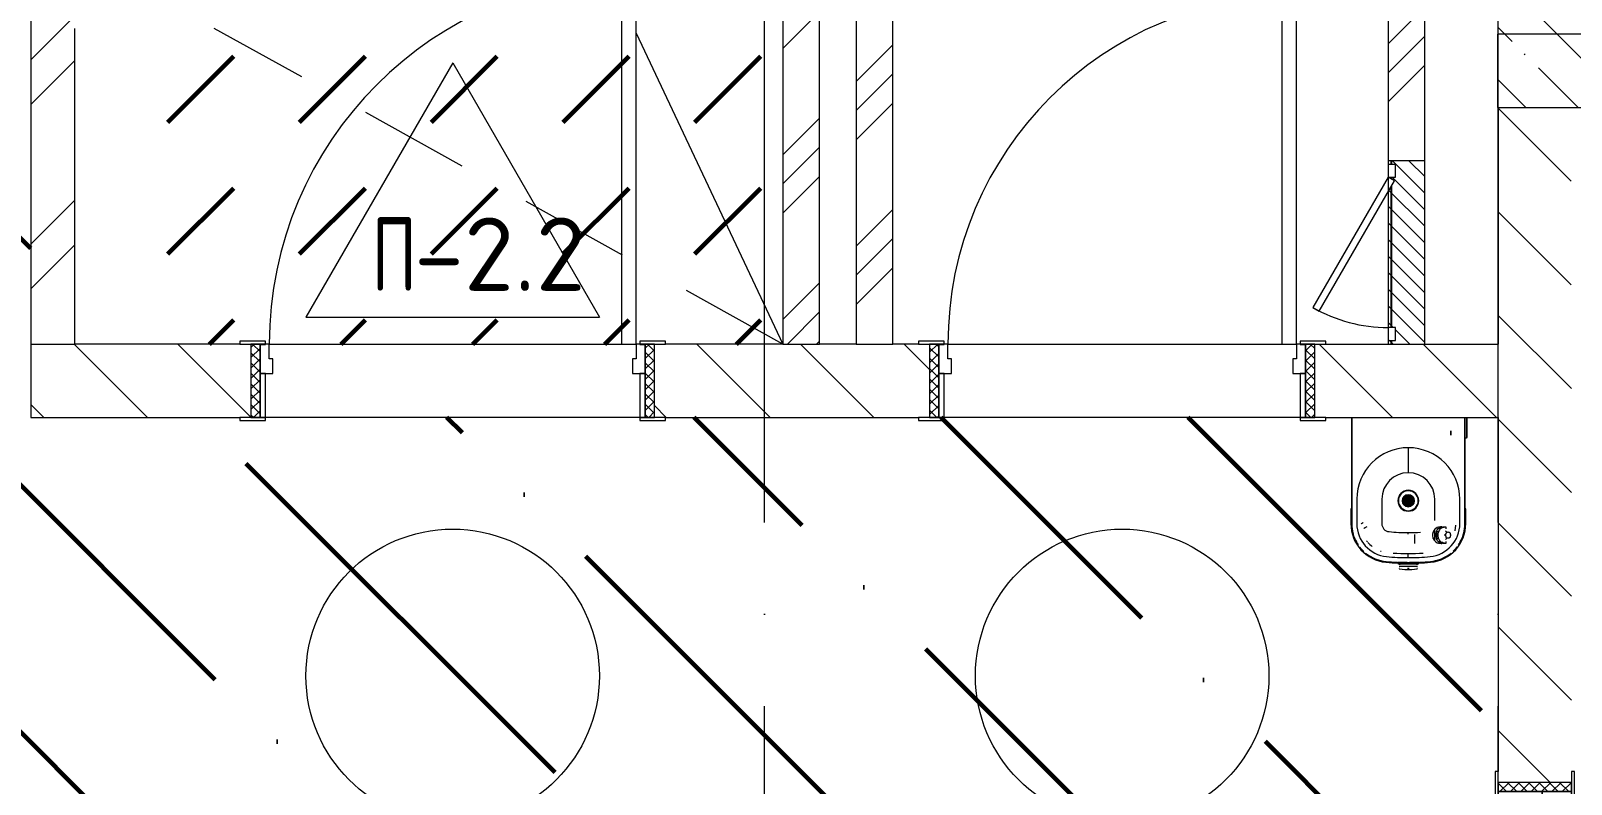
# Model space of a CAD drawing. Header units: millimetres. Extents: x -68946 to 288321, y -402657 to 324925.
# Drawn here: x 160553 to 164752, y -210506 to -208452 of the extents above; entities that cross this region are included whole.
import ezdxf

# ---------------------------------------------------------------- set-up
doc = ezdxf.new("R2010")
doc.units = ezdxf.units.MM
doc.linetypes.add('ADSK_Линия сетки', pattern=[2500, 2000, -250, 0, -250])
doc.linetypes.add('ADSK_Невидимые', pattern=[500, 300, -200])
for name, color, linetype, lineweight in [('3.4) ПТ-2.15    4 вып', 200, 'Continuous', 60), ('4.3.1) Обесп. пов.-ти ЧНП-8', 152, 'Continuous', 60), ('A-DETL-____-HDLN', 90, 'ADSK_Невидимые', 9), ('A-DETL-GENF-OTLN', 250, 'Continuous', 5), ('A-DOOR-____-IDEN', 31, 'Continuous', 9), ('A-DOOR-____-MCUT', 250, 'Continuous', 5), ('A-DOOR-____-OTLN', 250, 'Continuous', 5), ('A-DOOR-FRAM-MCUT', 31, 'Continuous', 5), ('A-DOOR-FRAM-OTLN', 31, 'Continuous', 5), ('A-FLOR-____-IDEN', 11, 'Continuous', 9), ('A-FLOR-____-OTLN', 192, 'Continuous', 9), ('A-GENM-____-MCUT', 250, 'Continuous', 25), ('A-GENM-____-OTLN', 250, 'Continuous', 9), ('A-WALL-____-MCUT', 250, 'Continuous', 13), ('A-WALL-____-PATT', 250, 'Continuous', 13), ('I-WALL-____-OTLN', 250, 'Continuous', 9), ('S-GRID-____-OTLN', 250, 'Continuous', 9)]:
    doc.layers.add(name, color=color, linetype=linetype, lineweight=lineweight)
doc.styles.add('ISOCPEUR_2', font='isocpeur.ttf', dxfattribs={"height": 160})
pattern_1 = [(135, (28052.9, -258555.93), (-141.42136, -141.42136), [])]
pattern_2 = [(45, (28052.9, -258555.93), (-224.5064, 224.5064), []), (45, (28132.28, -258555.93), (0, 449.0128), []), (45, (27973.53, -258555.93), (0, 449.0128), [])]
pattern_3 = [(135, (28052.9, -258555.93), (-142.5612, -142.5612), []), (135, (28195.47, -258555.93), (-142.5612, -142.5612), [252.016, -50.403, 3.353, -47.05])]

# ---------------------------------------------------------------- blocks, each defined once
blk = doc.blocks.new('Дверь_СКБ_2Ст_Внутренняя1 - Н_ВВ-10_2_2200x2600h_Фрамуга сверху 2 EIW 15-42979487-АР1_Маркировочный план 3 этажа секция 2_3')
at = {"layer": 'A-DOOR-____-OTLN'}
h = blk.add_hatch(dxfattribs=at)
h.set_pattern_fill('FP_12', color=256, style=0, pattern_type=2)
h.set_pattern_definition([(135, (1201.41, 164.685), (-14.1421, -14.1421), []), (225, (1201.41, 164.685), (14.1421, -14.1421), [])])
h.paths.add_polyline_path([(1112.5, -100), (1112.5, 100), (1087.5, 100), (1087.5, -100)])
at = {"layer": 'A-DOOR-FRAM-OTLN'}
h = blk.add_hatch(dxfattribs=at)
h.set_pattern_fill('FP_13', color=256, style=0, pattern_type=2)
h.set_pattern_definition([(45, (-921.384, 164.685), (-14.1421, 14.1421), []), (135, (-921.384, 164.685), (-14.1421, -14.1421), [])])
h.paths.add_polyline_path([(-1062.5, 93.9), (-1062.5, 100), (-1087.5, 100), (-1087.5, -100), (-1062.5, -100), (-1062.5, 60)])
at = {"layer": 'A-DOOR-____-MCUT'}
for p, q in [((-937.5, 1050), (-937.5, 100)), ((-897.5, 1050), (-937.5, 1050)), ((-897.5, 100), (-897.5, 1050)), ((962.5, 1050), (922.5, 1050)), ((922.5, 1050), (922.5, 100)), ((962.5, 100), (962.5, 1050)), ((-937.5, 100), (-897.5, 100)), ((922.5, 100), (962.5, 100))]:
    blk.add_line(p, q, dxfattribs=at)
at = {"layer": 'A-DOOR-____-OTLN'}
for centre, start, end in [((-937.5, 100), 0, 90), ((962.5, 100), 90, 180)]:
    blk.add_arc(centre, 950, start, end, dxfattribs=at)
at = {"layer": 'A-DOOR-FRAM-MCUT'}
for p, q in [((-1047.5, 108), (-1117.5, 108)), ((-1117.5, 108), (-1117.5, 100)), ((-1117.5, 100), (-1047.5, 100)), ((-1062.5, 100), (-1087.5, 100)), ((-1087.5, 100), (-1087.5, -100)), ((-937.5, 100), (-1062.5, 100)), ((-1062.5, 100), (-1062.5, 20)), ((-1062.5, -100), (-1062.5, 100)), ((-1047.5, 100), (-1062.5, 100)), ((-1062.5, 100), (-1062.5, 99)), ((-1062.5, 99), (-1047.5, 99)), ((-1047.5, 100), (-1047.5, 108)), ((-1047.5, 99), (-1047.5, 100)), ((-937.5, 60), (-937.5, 100)), ((962.5, 100), (962.5, 60)), ((1087.5, 100), (962.5, 100)), ((1142.5, 108), (1072.5, 108)), ((1072.5, 108), (1072.5, 100)), ((1087.5, 100), (1072.5, 100)), ((1072.5, 100), (1072.5, 99)), ((1072.5, 100), (1142.5, 100)), ((1072.5, 99), (1087.5, 99)), ((1087.5, 20), (1087.5, 100)), ((1112.5, 100), (1087.5, 100)), ((1087.5, 100), (1087.5, -100)), ((1087.5, 99), (1087.5, 100)), ((1112.5, -100), (1112.5, 100)), ((1142.5, 100), (1142.5, 108)), ((-927.5, 60), (-937.5, 60)), ((-927.5, 20), (-927.5, 60)), ((962.5, 60), (952.5, 60)), ((952.5, 60), (952.5, 20)), ((-1062.5, 20), (-927.5, 20)), ((-1047.5, 20), (-1062.5, 20)), ((-1062.5, 20), (-1062.5, -100)), ((-1047.5, -100), (-1047.5, 20)), ((952.5, 20), (1087.5, 20)), ((1087.5, 20), (1072.5, 20)), ((1072.5, 20), (1072.5, -100)), ((1087.5, -100), (1087.5, 20)), ((-1047.5, -100), (-1117.5, -100)), ((-1117.5, -100), (-1117.5, -108)), ((-1117.5, -108), (-1047.5, -108)), ((-1087.5, -100), (-1062.5, -100)), ((-1062.5, -100), (-1047.5, -100)), ((-1047.5, -108), (-1047.5, -100)), ((1072.5, -100), (1087.5, -100)), ((1142.5, -100), (1072.5, -100)), ((1072.5, -100), (1072.5, -108)), ((1072.5, -108), (1142.5, -108)), ((1087.5, -100), (1112.5, -100)), ((1142.5, -108), (1142.5, -100))]:
    blk.add_line(p, q, dxfattribs=at)
blk = doc.blocks.new('HDF-EBP_SINK - HDF-EBP_SINK-V70-АР1_Маркировочный план 3 этажа секция 2_3')
at = {"layer": 'A-GENM-____-OTLN', "lineweight": 5}
for p, q in [((-154.4, -367.1), (-154.4, -77.5)), ((-154.4, -77.5), (-154.4, -367.1)), ((154.4, -77.5), (154.4, -367.1)), ((154.4, -367.1), (154.4, -77.5)), ((-154.4, -326.9), (-156.6, -326.9)), ((-156.6, -326.9), (-156.6, -367.1)), ((-140.4, -300.5), (-140.5, -367)), ((-72.1, -300.6), (-72.2, -367.1)), ((72.2, -358.4), (72.1, -300.6)), ((140.5, -367), (140.4, -300.5)), ((156.6, -326.9), (154.4, -326.9)), ((156.6, -367.1), (156.6, -326.9)), ((93, -376), (102.1, -376)), ((102.5, -376), (102.5, -381.2)), ((128.5, -371), (126.6, -387.1)), ((67.9, -392.4), (67.9, -390.6)), ((67.9, -406.3), (67.9, -404.6)), ((71.6, -383.4), (71.6, -413.5)), ((72.3, -396.8), (75, -396.8)), ((75, -399.9), (72.3, -399.9)), ((75, -393.5), (76.5, -393)), ((75, -393.5), (76.5, -393)), ((75, -396.8), (75, -393.5)), ((75, -396.8), (76.6, -396.8)), ((75, -403.2), (75, -399.9)), ((76.6, -399.9), (75, -399.9)), ((76.5, -403.7), (75, -403.2)), ((77.7, -404.1), (75, -403.2)), ((76.6, -393.5), (76.6, -396.8)), ((76.6, -399.9), (76.6, -403.2)), ((76.6, -403.2), (77.8, -403.6)), ((77.1, -408), (77.1, -388.9)), ((77.2, -388.1), (82.5, -388.1)), ((82.5, -408.8), (77.2, -408.8)), ((78, -396.8), (79.3, -396.8)), ((87.2, -381.6), (80.2, -381.6)), ((80.2, -415.3), (87.2, -415.3)), ((94.1, -378), (85.8, -378)), ((94.1, -418.9), (85.8, -418.9)), ((102.5, -408.7), (102.5, -410.5)), ((102.5, -415.7), (102.5, -420.9)), ((102.1, -421), (93, -421)), ((-28.6, -475.3), (-28.6, -473)), ((-3.1, -473), (-28.6, -473)), ((-28.6, -475.3), (-23.1, -475.3)), ((28.6, -475.3), (-28.6, -475.3)), ((-24.6, -484.4), (-23.8, -484.1)), ((24.6, -484.4), (-24.6, -484.4)), ((-23.8, -484.1), (-23.2, -484.1)), ((23.8, -484.1), (-23.8, -484.1)), ((22.2, -477.8), (-22.2, -477.8)), ((22.2, -484.1), (-22.2, -484.1)), ((2.6, -489.7), (-2.6, -489.7)), ((-2.6, -489.7), (2.6, -489.7)), ((2.6, -492), (-2.6, -492)), ((-2.6, -492), (2.6, -492)), ((28.6, -473), (3.1, -473)), ((23.1, -473), (28.6, -473)), ((23.2, -484.1), (23.8, -484.1)), ((23.8, -484.1), (24.6, -484.4)), ((28.6, -473), (28.6, -475.3))]:
    blk.add_line(p, q, dxfattribs=at)
at = {"layer": 'A-GENM-____-OTLN', "lineweight": 5, "flags": 128}
for points in [[(82.7, -376.6), (78.8, -377.9), (75.3, -380), (72.3, -382.6), (69.9, -385.7), (68.1, -389.1)], [(88.2, -376.2), (85.4, -376.4), (82.7, -376.6)], [(85.8, -378), (88.3, -377.3), (90.9, -376.8)], [(67.3, -398.5), (67.1, -395.3), (67.4, -392.1), (67.8, -390.6)], [(68.1, -407.5), (67.4, -404.9), (67.1, -401.7), (67.3, -398.5)], [(68.1, -407.8), (69.9, -411.3), (72.3, -414.4), (75.3, -417), (78.8, -419), (82.7, -420.3)], [(77.5, -386.9), (78.7, -384), (80.2, -381.6)], [(80.2, -415.3), (78.7, -412.9), (77.5, -410)], [(80.2, -381.6), (83, -379.5), (85.8, -378)], [(85.8, -418.9), (83, -417.4), (80.2, -415.3)], [(90.9, -420.1), (88.3, -419.6), (85.8, -418.9)], [(82.7, -420.3), (85.4, -420.5), (88.2, -420.7)], [(-28.6, -475.3), (-28.2, -475.6), (-27.7, -475.9), (-27.3, -476.1), (-26.9, -476.4), (-26.4, -476.6), (-25.9, -476.8), (-25.5, -477), (-25, -477.2), (-24.5, -477.3), (-24, -477.5), (-23.5, -477.6), (-23, -477.7), (-22.5, -477.7), (-22.2, -477.8)], [(-24.6, -489.5), (-24.6, -489.5), (-24.6, -489.6), (-24.6, -489.6), (-24.6, -489.7), (-24.6, -489.7), (-24.6, -489.7), (-24.6, -489.8), (-24.5, -489.8), (-24.5, -489.9), (-24.5, -489.9), (-24.5, -489.9), (-24.5, -490), (-24.5, -490), (-24.4, -490), (-24.4, -490.1), (-24.4, -490.1), (-24.4, -490.1), (-24.3, -490.2), (-24.3, -490.2), (-24.3, -490.2), (-24.2, -490.2), (-24.2, -490.3), (-24.2, -490.3), (-24.1, -490.3), (-24.1, -490.3), (-24.1, -490.4), (-24, -490.4), (-24, -490.4), (-24, -490.4), (-23.9, -490.4), (-23.9, -490.4), (-23.8, -490.4), (-23.8, -490.5), (-23.8, -490.5), (-23.7, -490.5)], [(-23.7, -490.5), (-16.7, -491.3), (-9.6, -491.8), (-2.6, -492)], [(2.6, -492), (9.7, -491.8), (16.8, -491.3), (23.7, -490.5)], [(22.2, -477.8), (22.7, -477.7), (23.2, -477.6), (23.7, -477.5), (24.2, -477.4), (24.7, -477.3), (25.2, -477.1), (25.7, -476.9), (26.1, -476.7), (26.6, -476.5), (27, -476.3), (27.5, -476), (27.9, -475.8), (28.3, -475.5), (28.6, -475.3)], [(23.7, -490.5), (23.8, -490.5), (23.8, -490.5), (23.9, -490.4), (23.9, -490.4), (23.9, -490.4), (24, -490.4), (24, -490.4), (24, -490.4), (24.1, -490.4), (24.1, -490.3), (24.1, -490.3), (24.2, -490.3), (24.2, -490.3), (24.2, -490.2), (24.3, -490.2), (24.3, -490.2), (24.3, -490.2), (24.4, -490.1), (24.4, -490.1), (24.4, -490.1), (24.4, -490), (24.5, -490), (24.5, -490), (24.5, -489.9), (24.5, -489.9), (24.5, -489.9), (24.5, -489.8), (24.6, -489.8), (24.6, -489.7), (24.6, -489.7), (24.6, -489.7), (24.6, -489.6), (24.6, -489.6), (24.6, -489.5), (24.6, -489.5)]]:
    blk.add_lwpolyline(points, dxfattribs=at)
at = {"layer": 'A-GENM-____-OTLN', "lineweight": 5}
for centre, radius in [((0, -304.7), 16.2), ((0, -304.7), 15.1), ((0, -304.7), 14.3), ((-5.8, -294.7), 2.38), ((0, -293.2), 2.38), ((5.7, -294.7), 2.38), ((-11.5, -304.7), 2.38), ((-10, -298.9), 2.38), ((-10, -310.5), 2.38), ((-5.9, -304.7), 2.38), ((-5.8, -314.7), 2.38), ((-2.8, -299.9), 2.38), ((-2.8, -309.5), 2.38), ((0, -316.2), 2.38), ((0, -304.7), 1.68), ((2.8, -299.9), 2.38), ((2.8, -309.5), 2.38), ((5.7, -314.7), 2.38), ((5.9, -304.7), 2.38), ((10, -298.9), 2.38), ((10, -310.5), 2.38), ((11.5, -304.7), 2.38)]:
    blk.add_circle(centre, radius, dxfattribs=at)
for centre, radius, start, end in [((0.2, -300.6), 140.6, 90.0806, 179.9517), ((-0.2, -300.6), 140.6, 0.0483, 89.9194), ((0.2, -300.6), 72.3, 90.1567, 179.9517), ((-0.2, -300.6), 72.3, 0.0483, 89.8433), ((0, -304.7), 28.5, 0, 180), ((0, -304.7), 28.5, 0, 180), ((0, -304.7), 27.1, 0, 180), ((0, -304.7), 16.2, 0, 180), ((0, -304.7), 15.1, 0, 180), ((0, -304.7), 15.1, 0, 180), ((0, -304.7), 15.1, 0, 180), ((0, -304.7), 15.1, 0, 180), ((0, -304.7), 14.3, 0, 180), ((0, -304.7), 14.3, 0, 180), ((0, -304.7), 14.3, 0, 180), ((0, -304.7), 14.3, 0, 180), ((0, -304.7), 11, 90, 270), ((-5.8, -294.7), 2.38, 0, 180), ((-5.8, -294.7), 2.38, 0, 180), ((0, -293.2), 2.38, 0, 180), ((0, -293.2), 2.38, 0, 180), ((0, -293.2), 2.38, 180, 0), ((0, -293.2), 2.38, 180, 255), ((0, -304.7), 11, 270, 90), ((0, -293.2), 2.38, 285, 0), ((5.7, -294.7), 2.38, 0, 180), ((5.7, -294.7), 2.38, 360, 180), ((0, -304.7), 28.5, 180, 360), ((0, -304.7), 28.5, 180, 360), ((0, -304.7), 27.1, 180, 0), ((0, -304.7), 16.2, 180, 0), ((0, -304.7), 15.1, 180, 360), ((0, -304.7), 15.1, 180, 0), ((0, -304.7), 15.1, 180, 0), ((0, -304.7), 15.1, 180, 0), ((0, -304.7), 14.3, 180, 360), ((0, -304.7), 14.3, 180, 0), ((0, -304.7), 14.3, 180, 0), ((0, -304.7), 14.3, 180, 0), ((-11.5, -304.7), 2.38, 360, 180), ((-11.5, -304.7), 2.38, 0, 180), ((-11.5, -304.7), 2.38, 180, 0), ((-11.5, -304.7), 2.38, 180, 360), ((-10, -298.9), 2.38, 0, 180), ((-10, -298.9), 2.38, 0, 180), ((-10, -298.9), 2.38, 180, 0), ((-10, -298.9), 2.38, 180, 360), ((-10, -310.5), 2.38, 0, 180), ((-10, -310.5), 2.38, 360, 180), ((-10, -310.5), 2.38, 180, 0), ((-10, -310.5), 2.38, 180, 0), ((-5.9, -304.7), 2.38, 0, 180), ((-5.9, -304.7), 2.38, 105, 180), ((-5.9, -304.7), 2.38, 180, 0), ((-5.9, -304.7), 2.38, 180, 255), ((-5.8, -294.7), 2.38, 180, 0), ((-5.8, -294.7), 2.38, 180, 360), ((-5.8, -314.7), 2.38, 0, 180), ((-5.8, -314.7), 2.38, 0, 180), ((-5.8, -314.7), 2.38, 180, 0), ((-5.8, -314.7), 2.38, 180, 0), ((-5.9, -304.7), 2.38, 0, 90), ((-5.9, -304.7), 2.38, 270, 0), ((-2.8, -299.9), 2.38, 0, 180), ((-2.8, -299.9), 2.38, 0, 180), ((-2.8, -299.9), 2.38, 180, 0), ((-2.8, -309.5), 2.38, 0, 180), ((-2.8, -309.5), 2.38, 180, 0), ((-2.8, -309.5), 2.38, 180, 0), ((-2.8, -299.9), 2.38, 195, 0), ((-2.8, -309.5), 2.38, 0, 165), ((0, -316.2), 2.38, 0, 180), ((0, -316.2), 2.38, 105, 180), ((0, -316.2), 2.38, 180, 0), ((0, -316.2), 2.38, 180, 0), ((0, -304.7), 1.68, 0, 180), ((0, -304.7), 1.68, 0, 180), ((0, -304.7), 1.68, 180, 0), ((0, -304.7), 1.68, 180, 0), ((2.8, -299.9), 2.38, 0, 180), ((2.8, -299.9), 2.38, 360, 180), ((2.8, -299.9), 2.38, 180, 0), ((2.8, -299.9), 2.38, 180, 345), ((2.8, -309.5), 2.38, 0, 180), ((2.8, -309.5), 2.38, 15, 180), ((2.8, -309.5), 2.38, 180, 0), ((2.8, -309.5), 2.38, 180, 0), ((0, -316.2), 2.38, 0, 75), ((5.7, -294.7), 2.38, 180, 0), ((5.7, -294.7), 2.38, 180, 0), ((5.7, -314.7), 2.38, 0, 180), ((5.7, -314.7), 2.38, 0, 180), ((5.7, -314.7), 2.38, 180, 0), ((5.7, -314.7), 2.38, 180, 0), ((5.9, -304.7), 2.38, 90.0554, 180), ((5.9, -304.7), 2.38, 0, 180), ((5.9, -304.7), 2.38, 90, 180), ((5.9, -304.7), 2.38, 180, 0), ((5.9, -304.7), 2.38, 180, 270), ((5.9, -304.7), 2.38, 0, 75), ((5.9, -304.7), 2.38, 285, 0), ((10, -298.9), 2.38, 0, 180), ((10, -298.9), 2.38, 0, 180), ((10, -298.9), 2.38, 180, 0), ((10, -298.9), 2.38, 180, 360), ((10, -310.5), 2.38, 0, 180), ((10, -310.5), 2.38, 360, 180), ((10, -310.5), 2.38, 180, 0), ((10, -310.5), 2.38, 180, 0), ((11.5, -304.7), 2.38, 0, 180), ((11.5, -304.7), 2.38, 0, 180), ((11.5, -304.7), 2.38, 180, 0), ((11.5, -304.7), 2.38, 180, 0), ((-50.8, -367.1), 105.8, 180, 264.535), ((-50.8, -367.1), 103.6, 180, 213.814), ((-50.8, -367.1), 103.6, 180, 195.4934), ((-50.3, -367.1), 90.2, 179.9517, 264.2224), ((-50.3, -367.1), 21.9, 179.9517, 264.2224), ((50.3, -367.1), 90.2, 275.7776, 0.0483), ((50.8, -367.1), 105.8, 275.465, 360), ((50.8, -367.1), 103.6, 326.186, 0), ((50.8, -367.1), 103.6, 344.5066, 360), ((-50.8, -367.1), 103.6, 200.6535, 211.4163), ((-50.7, -367), 78.7, 217.0387, 219.2483), ((-50.4, -367.7), 78.4, 220.2117, 232.1223), ((-4.3, 87.2), 478.5, 264.2224, 270.5192), ((4.3, 87.2), 478.5, 269.4808, 273.4686), ((94.7, -398.5), 4.73, 345.7649, 26.4947), ((94.7, -398.5), 13.1, 37.513, 57.2889), ((94.7, -398.5), 13.1, 305.7005, 322.487), ((50.8, -367.1), 103.6, 328.5837, 339.3465), ((-50.8, -367.1), 103.6, 217.8768, 226.8402), ((-50.8, -367.1), 103.6, 230.721, 264.535), ((-50.8, -367.1), 103.6, 233.1187, 243.8815), ((-50.4, -367.7), 78.4, 251.32, 252.7791), ((-4.3, 87.2), 546.8, 264.2224, 270.4544), ((0.1, 182.5), 631, 266.2538, 273.652), ((4.3, 87.2), 546.8, 269.5456, 275.7776), ((50.8, -367.1), 103.6, 275.465, 309.279), ((50.8, -367.1), 103.6, 296.1185, 306.8813), ((50.8, -367.1), 103.6, 313.3418, 322.3052), ((-50.8, -367.1), 103.6, 249.0416, 264.535), ((0, 163.9), 639.2, 264.535, 267.5504), ((0, 163.9), 637, 264.535, 270), ((0, 163.9), 637, 264.535, 270), ((0, 163.9), 639.2, 267.6208, 267.7358), ((0, 163.9), 639.2, 267.8004, 267.927), ((0, 163.9), 637, 270, 275.465), ((0, 163.9), 637, 270, 275.465), ((0, 163.9), 639.2, 272.515, 275.465), ((50.8, -367.1), 103.6, 275.465, 290.9584)]:
    blk.add_arc(centre, radius, start, end, dxfattribs=at)
for centre, major_axis, start_param, end_param in [((75.8, -398.3), (0, 5), 0.221966, 1.262588), ((75.8, -398.3), (0, 5), 1.879005, 2.919627), ((78.8, -398.3), (0, 5.94), 1.312399, 1.570796), ((78.8, -398.3), (0, 5.94), 1.570796, 1.829193), ((75.8, -398.3), (0, 5), 3.357204, 4.367651), ((75.8, -398.3), (0, 5), 5.020598, 5.432897)]:
    blk.add_ellipse(centre, major_axis=major_axis, ratio=0.731354, start_param=start_param, end_param=end_param, dxfattribs=at)
for points, knots in [([(0, -160), (0, -160.8), (0, -162.5), (0, -165), (0, -167.3), (0, -169.2), (0, -170.8), (0, -172), (0, -172.7), (0, -173.2), (0, -173.6), (0, -174.4), (0, -175.8), (0, -178.5), (0, -182.4), (0, -185.8), (0, -188.6), (0, -190.8), (0, -193.1), (0, -195.3), (0, -197.5), (0, -199.7), (0, -202), (0, -205.1), (0, -209), (0, -213.7), (0, -220), (0, -225), (0, -228.3)], [-1, -1, -1, -1, -0.972222, -0.944444, -0.916667, -0.888889, -0.861111, -0.833333, -0.805556, -0.777778, -0.75, -0.722222, -0.666667, -0.611111, -0.555556, -0.5, -0.472222, -0.444444, -0.416667, -0.388889, -0.361111, -0.333333, -0.305556, -0.277778, -0.222222, -0.166667, -0.111111, 0, 0, 0, 0]), ([(-128.6, -367.4), (-128.2, -367.2), (-127.4, -366.7), (-126.2, -366), (-124.8, -365.1), (-123.5, -364.3), (-123.2, -364.1), (-123.2, -364.1)], [-1, -1, -1, -1, -0.857143, -0.714286, -0.571429, -0.285714, 0, 0, 0, 0]), ([(-121.6, -380), (-121, -379.6), (-119.7, -378.9), (-117.9, -377.9), (-116.7, -377.3), (-116.3, -377), (-116.2, -377)], [-1, -1, -1, -1, -0.7857143, -0.5714286, -0.2857143, -0.1428571, -0.1428571, -0.1428571, -0.1428571]), ([(-116.1, -376.9), (-116.1, -376.9), (-115.6, -376.6), (-113.6, -375.6), (-111.8, -374.5)], [-1, -1, -1, -1, -0.8571429, -0.5714286, -0.5714286, -0.5714286, -0.5714286]), ([(94.3, -376.6), (95.7, -376.5), (98.2, -376.3), (100.8, -376), (102.2, -375.9), (102.5, -376), (102.5, -376)], [0, 0, 0, 0, 0.1666667, 0.3333333, 0.5, 0.6188068, 0.6188068, 0.6188068, 0.6188068]), ([(17.9, -414.5), (17.9, -414.5), (17.9, -413.9), (17.9, -410.9), (17.9, -406.2), (17.9, -401.9), (18, -398.8), (18, -397.1)], [-1, -1, -1, -1, -0.8571429, -0.5714286, -0.4285714, -0.2857143, -0.1428571, -0.1428571, -0.1428571, -0.1428571]), ([(17.9, -420.8), (17.9, -420.1), (17.9, -418.7), (17.9, -416.6), (17.9, -415.2), (17.9, -414.7), (17.9, -414.6)], [-1, -1, -1, -1, -0.7857143, -0.5714286, -0.2857143, -0.1428571, -0.1428571, -0.1428571, -0.1428571]), ([(68.1, -389.1), (68.1, -389.3), (68, -389.5), (68, -389.9), (68, -390.1), (67.9, -390.4), (67.9, -390.6), (67.9, -390.6)], [0, 0, 0, 0, 0.1, 0.15, 0.2, 0.25, 0.3, 0.3, 0.3, 0.3]), ([(68, -405.8), (68, -405.9), (67.9, -406.2), (67.9, -406.5), (68, -406.8), (68, -407), (68, -407.4), (68.1, -407.6), (68.1, -407.8)], [0.6, 0.6, 0.6, 0.6, 0.7, 0.75, 0.8, 0.85, 0.9, 1, 1, 1, 1]), ([(77.2, -408.8), (77.1, -408.1), (77.2, -406.7), (77.5, -404.8), (77.8, -403.5), (78, -402.7), (78.1, -402.1), (78.2, -401.5), (78.4, -400.9), (78.5, -400.3), (78.6, -399.7), (78.6, -399.1), (78.6, -398.5), (78.6, -397.8), (78.6, -397.2), (78.5, -396.6), (78.4, -396), (78.2, -395.4), (78.1, -394.8), (78, -394.2), (77.8, -393.5), (77.5, -392.1), (77.2, -390.2), (77.1, -388.8), (77.2, -388.1)], [0, 0, 0, 0, 0.111111, 0.222222, 0.277778, 0.305556, 0.333333, 0.361111, 0.388889, 0.416667, 0.444444, 0.472222, 0.5, 0.527778, 0.555556, 0.583333, 0.611111, 0.638889, 0.666667, 0.694444, 0.722222, 0.777778, 0.888889, 1, 1, 1, 1]), ([(82.7, -388.1), (82.1, -389.3), (81.2, -391.9), (80.5, -395.8), (80.4, -399), (80.6, -401.3), (80.8, -402.9), (81.2, -404.5), (81.7, -406.5), (82.3, -407.9), (82.7, -408.8)], [0, 0, 0, 0, 0.2, 0.4, 0.55, 0.625, 0.7, 0.775, 0.85, 1, 1, 1, 1]), ([(105, -406.4), (104.7, -406.3), (104.2, -405.8), (103.7, -404.9), (103.4, -404.2), (103.2, -403.7), (103.1, -403.3), (103, -402.9), (102.8, -402.3), (102.7, -401.6), (102.6, -401), (102.5, -400.5), (102.5, -399.9), (102.4, -399.2), (102.4, -398.4), (102.4, -397.7), (102.5, -397.1), (102.5, -396.6), (102.6, -395.7), (102.8, -394.9), (102.9, -394.4)], [-1, -1, -1, -1, -0.8, -0.7, -0.65, -0.6, -0.575, -0.55, -0.5, -0.45, -0.4, -0.375, -0.35, -0.3, -0.25, -0.2, -0.175, -0.15, -0.1, 0, 0, 0, 0]), ([(111, -390.3), (111.3, -390.4), (111.7, -390.6), (112.1, -391), (112.4, -391.2), (112.5, -391.3), (112.6, -391.4), (112.7, -391.5), (112.8, -391.6), (113, -391.8), (113.3, -392.2), (113.6, -392.6), (113.8, -393), (113.9, -393.3), (113.9, -393.5), (114, -393.7), (114.1, -394.1), (114.2, -394.5), (114.4, -395.2), (114.6, -396.1), (114.7, -397.1), (114.8, -397.9), (114.8, -398.3), (114.9, -398.6), (114.8, -398.9), (114.8, -399.4), (114.7, -400.1), (114.6, -401), (114.4, -401.9), (114.2, -402.5), (114.1, -402.9), (114, -403.2), (113.9, -403.4), (113.9, -403.5), (113.8, -403.7), (113.7, -404), (113.6, -404.3), (113.3, -404.8), (113, -405.1), (112.8, -405.3), (112.6, -405.4), (112.5, -405.6), (112.4, -405.7), (112.1, -406), (111.8, -406.2), (111.4, -406.4), (110.8, -406.7), (110.1, -406.9), (108.9, -407.1), (107.2, -407), (105.8, -406.7), (105, -406.4)], [-1, -1, -1, -1, -0.944444, -0.916667, -0.902778, -0.895833, -0.888889, -0.881944, -0.875, -0.861111, -0.833333, -0.805556, -0.791667, -0.784722, -0.777778, -0.770833, -0.763889, -0.75, -0.736111, -0.722222, -0.694444, -0.680556, -0.673611, -0.666667, -0.659722, -0.652778, -0.638889, -0.611111, -0.597222, -0.583333, -0.569444, -0.5625, -0.559028, -0.555556, -0.548611, -0.541667, -0.527778, -0.5, -0.472222, -0.458333, -0.451389, -0.444444, -0.430556, -0.416667, -0.388889, -0.361111, -0.333333, -0.277778, -0.222222, -0.111111, 0, 0, 0, 0]), ([(0, -459.6), (0, -458.7), (0, -457), (0, -454.6), (0, -452.3), (0, -450.4), (0, -449.1), (0, -448.5), (0, -448.4)], [-1, -1, -1, -1, -0.9722222, -0.9444444, -0.9166667, -0.8888889, -0.8611111, -0.852685, -0.852685, -0.852685, -0.852685]), ([(102.4, -420.9), (102.4, -421), (101.5, -421), (98.2, -420.7), (95.7, -420.4), (94.3, -420.3)], [0.3811932, 0.3811932, 0.3811932, 0.3811932, 0.6666667, 0.8333333, 1, 1, 1, 1])]:
    blk.add_open_spline(points, degree=3, knots=knots, dxfattribs=at)
for points in [[(-123.2, -364.1), (-123.2, -364.1), (-123, -364), (-122.7, -363.8)], [(91.2, -376), (90.4, -376.1), (89.3, -376.2), (88.2, -376.2)], [(90.9, -376.8), (91.7, -376.6), (93.1, -376.3), (93.6, -376.1), (93.6, -376.1)], [(93.6, -376.8), (93.9, -376.7), (94.1, -376.7), (94.3, -376.6)], [(99.3, -376.8), (98.5, -377), (96.8, -377.3), (95, -377.8), (94.1, -378)], [(102.4, -376.1), (102.2, -376.2), (101.1, -376.5), (99.3, -376.8)], [(0, -395.6), (0, -394.2), (0, -392.7), (0, -391.3)], [(67.9, -390.6), (67.9, -390.8), (68, -391), (68, -391.2)], [(77.2, -388.1), (77.2, -387.9), (77.3, -387.5), (77.4, -387.1), (77.5, -386.9)], [(77.5, -410), (77.4, -409.8), (77.3, -409.5), (77.2, -409), (77.2, -408.8)], [(87.2, -381.6), (86.4, -382.5), (84.8, -384.4), (83.4, -386.8), (82.7, -388.1)], [(82.7, -408.8), (83.4, -410.1), (84.8, -412.5), (86.4, -414.5), (87.2, -415.3)], [(94.1, -378), (93, -378.4), (90.7, -379.4), (88.4, -380.8), (87.2, -381.6)], [(87.2, -415.3), (88.4, -416.1), (90.7, -417.5), (93, -418.5), (94.1, -418.9)], [(94.1, -418.9), (95, -419.2), (96.8, -419.6), (98.5, -419.9), (99.3, -420.1)], [(102.4, -409.9), (102.4, -409.6), (102.4, -409.3), (102.3, -409.1)], [(102.9, -394.4), (103.2, -393.3), (103.8, -391.5), (104.6, -390.7), (105, -390.5)], [(105, -390.5), (106.2, -390.1), (108.3, -389.7), (110.1, -390), (111, -390.3)], [(88.2, -420.7), (89.3, -420.8), (90.4, -420.8), (91.2, -420.9)], [(93.6, -420.8), (93.6, -420.8), (93.1, -420.6), (91.7, -420.3), (90.9, -420.1)], [(94.3, -420.3), (94.1, -420.3), (93.9, -420.2), (93.6, -420.1)], [(99.3, -420.1), (100.2, -420.3), (101.6, -420.6), (102.3, -420.8), (102.4, -420.8)]]:
    blk.add_open_spline(points, degree=3, dxfattribs=at)
blk = doc.blocks.new('Elkay_logo - Elkay_logo-V71-АР1_Маркировочный план 3 этажа секция 2_3')
at = {"layer": 'A-GENM-____-OTLN', "lineweight": 5}
for p, q in [((136413.3, 49050), (136413.3, 48994.2)), ((136414.1, 49050), (136414.1, 48995.2)), ((136413.3, 48993.4), (136409.4, 48993.4)), ((136413.3, 48995.2), (136414.1, 48995.2)), ((136413.3, 48994.2), (136413.3, 48993.4)), ((136413.3, 48993.4), (136413.3, 48994.2))]:
    blk.add_line(p, q, dxfattribs=at)
blk = doc.blocks.new('Дверь_СКБ_1Ст_Внутренняя - Д-4л_1100x2100h_С_У персонала_ Душ персонала-41891210-АР1_Маркировочный план 3 этажа секция 2_3')
at = {"layer": 'A-DOOR-____-OTLN'}
h = blk.add_hatch(dxfattribs=at)
h.set_pattern_fill('FP_9', color=256, style=0, pattern_type=2)
h.set_pattern_definition([(135, (1751.41, 164.685), (-14.14214, -14.14214), []), (225, (1751.41, 164.685), (14.14214, -14.14214), [])])
h.paths.add_polyline_path([(562.5, 100), (537.5, 100), (537.5, -100), (562.5, -100)])
at = {"layer": 'A-DOOR-FRAM-OTLN'}
h = blk.add_hatch(dxfattribs=at)
h.set_pattern_fill('FP_10', color=256, style=0, pattern_type=2)
h.set_pattern_definition([(45, (-371.384, 164.685), (-14.1421, 14.1421), []), (135, (-371.384, 164.685), (-14.1421, -14.1421), [])])
h.paths.add_polyline_path([(-512.5, 100), (-537.5, 100), (-536.4, -100), (-512.5, -100), (-512.5, 40.7)])
at = {"layer": 'A-DOOR-____-MCUT'}
for p, q in [((512.5, 1100), (472.5, 1100)), ((472.5, 1100), (472.5, 100)), ((512.5, 100), (512.5, 1100)), ((472.5, 100), (512.5, 100))]:
    blk.add_line(p, q, dxfattribs=at)
at = {"layer": 'A-DOOR-____-OTLN'}
blk.add_arc((512.5, 100), 1000, 90, 180, dxfattribs=at)
at = {"layer": 'A-DOOR-FRAM-MCUT'}
for p, q in [((-497.5, 108), (-567.5, 108)), ((-567.5, 108), (-567.5, 100)), ((-567.5, 100), (-497.5, 100)), ((-512.5, 100), (-537.5, 100)), ((-537.5, 100), (-537.5, -100)), ((-487.5, 100), (-512.5, 100)), ((-512.5, 100), (-512.5, 20)), ((-512.5, -100), (-512.5, 100)), ((-497.5, 100), (-512.5, 100)), ((-512.5, 100), (-512.5, 99)), ((-512.5, 99), (-497.5, 99)), ((-497.5, 100), (-497.5, 108)), ((-497.5, 99), (-497.5, 100)), ((-487.5, 60), (-487.5, 100)), ((512.5, 100), (512.5, 60)), ((537.5, 100), (512.5, 100)), ((592.5, 108), (522.5, 108)), ((522.5, 108), (522.5, 100)), ((537.5, 100), (522.5, 100)), ((522.5, 100), (522.5, 99)), ((522.5, 100), (592.5, 100)), ((522.5, 99), (537.5, 99)), ((537.5, 20), (537.5, 100)), ((562.5, 100), (537.5, 100)), ((537.5, 100), (537.5, -100)), ((537.5, 99), (537.5, 100)), ((562.5, -100), (562.5, 100)), ((592.5, 100), (592.5, 108)), ((-477.5, 60), (-487.5, 60)), ((-477.5, 20), (-477.5, 60)), ((512.5, 60), (502.5, 60)), ((502.5, 60), (502.5, 20)), ((-512.5, 20), (-477.5, 20)), ((-497.5, 20), (-512.5, 20)), ((-512.5, 20), (-512.5, -100)), ((-497.5, -100), (-497.5, 20)), ((502.5, 20), (537.5, 20)), ((537.5, 20), (522.5, 20)), ((522.5, 20), (522.5, -100)), ((537.5, -100), (537.5, 20)), ((-497.5, -100), (-567.5, -100)), ((-567.5, -100), (-567.5, -108)), ((-567.5, -108), (-497.5, -108)), ((-537.5, -100), (-512.5, -100)), ((-512.5, -100), (-497.5, -100)), ((-497.5, -108), (-497.5, -100)), ((522.5, -100), (537.5, -100)), ((592.5, -100), (522.5, -100)), ((522.5, -100), (522.5, -108)), ((522.5, -108), (592.5, -108)), ((537.5, -100), (562.5, -100)), ((592.5, -108), (592.5, -100))]:
    blk.add_line(p, q, dxfattribs=at)
blk = doc.blocks.new('Дверь_СКБ_1Ст_Внутренняя - Д-2л_1050x2100h_ПУИ-41843708-АР1_Маркировочный план 3 этажа секция 2_3')
at = {"layer": 'A-DOOR-____-OTLN'}
h = blk.add_hatch(dxfattribs=at)
h.set_pattern_fill('FP_36', color=256, style=0, pattern_type=2)
h.set_pattern_definition([(135, (1776.41, 164.685), (-14.14214, -14.14214), []), (225, (1776.41, 164.685), (14.14214, -14.14214), [])])
h.paths.add_polyline_path([(537.5, -100), (537.5, 100), (512.5, 100), (512.5, -100), (537.1, -100)])
at = {"layer": 'A-DOOR-FRAM-OTLN'}
h = blk.add_hatch(dxfattribs=at)
h.set_pattern_fill('FP_37', color=256, style=0, pattern_type=2)
h.set_pattern_definition([(45, (-346.384, 164.685), (-14.1421, 14.1421), []), (135, (-346.384, 164.685), (-14.1421, -14.1421), [])])
h.paths.add_polyline_path([(-487.5, -100), (-487.5, 100), (-512.5, 100), (-512.5, -100)])
at = {"layer": 'A-DOOR-____-MCUT'}
for p, q in [((487.5, 1050), (447.5, 1050)), ((447.5, 1050), (447.5, 100)), ((487.5, 100), (487.5, 1050)), ((447.5, 100), (487.5, 100))]:
    blk.add_line(p, q, dxfattribs=at)
at = {"layer": 'A-DOOR-____-OTLN'}
blk.add_arc((487.5, 100), 950, 90, 180, dxfattribs=at)
at = {"layer": 'A-DOOR-FRAM-MCUT'}
for p, q in [((-472.5, 108), (-542.5, 108)), ((-542.5, 108), (-542.5, 100)), ((-542.5, 100), (-472.5, 100)), ((-487.5, 100), (-512.5, 100)), ((-512.5, 100), (-512.5, -100)), ((-462.5, 100), (-487.5, 100)), ((-487.5, 100), (-487.5, 20)), ((-487.5, -100), (-487.5, 100)), ((-472.5, 100), (-487.5, 100)), ((-487.5, 100), (-487.5, 99)), ((-487.5, 99), (-472.5, 99)), ((-472.5, 100), (-472.5, 108)), ((-472.5, 99), (-472.5, 100)), ((-462.5, 60), (-462.5, 100)), ((487.5, 100), (487.5, 60)), ((512.5, 100), (487.5, 100)), ((567.5, 108), (497.5, 108)), ((497.5, 108), (497.5, 100)), ((512.5, 100), (497.5, 100)), ((497.5, 100), (497.5, 99)), ((497.5, 100), (567.5, 100)), ((497.5, 99), (512.5, 99)), ((512.5, 20), (512.5, 100)), ((537.5, 100), (512.5, 100)), ((512.5, 100), (512.5, -100)), ((512.5, 99), (512.5, 100)), ((537.5, -100), (537.5, 100)), ((567.5, 100), (567.5, 108)), ((-452.5, 60), (-462.5, 60)), ((-452.5, 20), (-452.5, 60)), ((487.5, 60), (477.5, 60)), ((477.5, 60), (477.5, 20)), ((-487.5, 20), (-452.5, 20)), ((-472.5, 20), (-487.5, 20)), ((-487.5, 20), (-487.5, -100)), ((-472.5, -100), (-472.5, 20)), ((477.5, 20), (512.5, 20)), ((512.5, 20), (497.5, 20)), ((497.5, 20), (497.5, -100)), ((512.5, -100), (512.5, 20)), ((-472.5, -100), (-542.5, -100)), ((-542.5, -100), (-542.5, -108)), ((-542.5, -108), (-472.5, -108)), ((-512.5, -100), (-487.5, -100)), ((-487.5, -100), (-472.5, -100)), ((-472.5, -108), (-472.5, -100)), ((497.5, -100), (512.5, -100)), ((567.5, -100), (497.5, -100)), ((497.5, -100), (497.5, -108)), ((497.5, -108), (567.5, -108)), ((512.5, -100), (537.5, -100)), ((567.5, -108), (567.5, -100))]:
    blk.add_line(p, q, dxfattribs=at)
blk = doc.blocks.new('АР_Люк - ЛРС_ВК_500х400_наружный_NCS S 1000-N-V202-АР1_Маркировочный план 3 этажа секция 2_3')
at = {"layer": 'A-DOOR-____-OTLN'}
h = blk.add_hatch(dxfattribs=at)
h.set_pattern_fill('FP_144', color=256, style=0, pattern_type=2)
h.set_pattern_definition([(45, (125, 0), (-22.6274, 22.6274), [])])
h.paths.add_polyline_path([(-125, -50), (375, -50), (375, 50), (365, 50), (365, 30), (330, 30), (330, 50), (320, 32.7), (290, 50), (-125, 50), (-125, 30)])
h.paths.add_polyline_path([(-90, 43), (-80, 43), (-80, 41)])
h.paths.add_polyline_path([(-115, 48), (-90, 43), (-115, 43)])
h.paths.add_polyline_path([(-115, 30), (-115, 40), (-80, 40), (-80, 30)])
at = {"layer": 'A-DETL-GENF-OTLN', "lineweight": 5}
for p, q in [((375, 50), (-125, 50)), ((-125, 50), (-125, -50)), ((375, -50), (375, 50)), ((-125, -50), (375, -50))]:
    blk.add_line(p, q, dxfattribs=at)
at = {"layer": 'A-DOOR-____-MCUT', "lineweight": 5}
for p, q in [((-25.1, 255), (-35.1, 237.7)), ((330, 50), (-25.1, 255)), ((-35.1, 237.7), (320, 32.7)), ((-80, 50), (-115, 50)), ((-115, 50), (-115, 30)), ((-80, 30), (-80, 50)), ((320, 32.7), (330, 50)), ((365, 50), (330, 50)), ((330, 50), (330, 30)), ((365, 30), (365, 50)), ((-115, 30), (-80, 30)), ((330, 30), (365, 30))]:
    blk.add_line(p, q, dxfattribs=at)
blk.add_arc((330, 50), 410, 150, 180, dxfattribs=at)
at = {"layer": 'A-DOOR-____-OTLN'}
blk.add_line((330, 50), (-25.1, 255), dxfattribs=at)
blk = doc.blocks.new('ASML_АР_Отделка Люка - ВО Отделка люков_Грунтовка 0_Шпатлевка 0_Окраска 0_0-42722003-АР1_Маркировочный план 3 этажа секция 2_3')
at = {"layer": 'A-GENM-____-MCUT', "lineweight": 5}
for p, q in [((-240, 3), (-250, 3)), ((-250, 3), (-250, 0)), ((177.1, 3), (-205, 3)), ((205, 3), (201, 3)), ((250, 3), (240, 3)), ((250, 0), (250, 3)), ((-250, 0), (-240, 0)), ((-205, 0), (182.3, 0)), ((199.2, 0), (205, 0)), ((240, 0), (250, 0))]:
    blk.add_line(p, q, dxfattribs=at)
blk = doc.blocks.new('AAR_СКБ_Марка_Перекрытия - Марка пола-17325028-АР1_Маркировочный план 3 этажа секция 2_3')
at = {"layer": 'A-FLOR-____-IDEN'}
for p, q in [((0, 6.932), (-4.002, 0)), ((0, 6.932), (4.002, 0)), ((-4.002, 0), (4.002, 0))]:
    blk.add_line(p, q, dxfattribs=at)
blk = doc.blocks.new('ADSK_Марка_Дверь - Типоразмер_ADSK_Марка-30565456-АР1_Маркировочный план 3 этажа секция 2_3')
at = {"layer": 'A-DOOR-____-IDEN'}
blk.add_circle((0, 0), 4, dxfattribs=at)

msp = doc.modelspace()

# ---------------------------------------------------------------- hatches: boundary and pattern name
at = {"layer": '3.4) ПТ-2.15    4 вып'}
h = msp.add_hatch(dxfattribs=at)
h.set_pattern_fill('ANSI36', color=256, scale=150, angle=90)
h.paths.add_polyline_path([(146752.9057, -213230.9286), (164552.8838, -213230.9286), (164552.8838, -209505.928), (160552.9067, -209505.928), (160552.9067, -206105.926), (157422.885, -206105.926), (157422.885, -209505.928), (137152.9516, -209505.928), (137152.9516, -213230.9286), (137152.9057, -222580.9286), (146752.9057, -222580.9286)])
at = {"layer": '4.3.1) Обесп. пов.-ти ЧНП-8'}
h = msp.add_hatch(dxfattribs=at)
h.set_pattern_fill('DASH', color=256, scale=80, angle=45)
h.paths.add_polyline_path([(162602.8838, -206105.926), (160897.8953, -206105.926), (160897.8953, -209305.928), (162602.8838, -209305.928)])
edge = h.paths.add_edge_path(flags=16)
edge.add_line((162473.4773, -207847.787), (162473.6775, -207845.24))
edge.add_line((162473.6775, -207845.24), (162474.2747, -207842.7304))
edge.add_line((162474.2747, -207842.7304), (162475.9348, -207839.1555))
edge.add_line((162475.9348, -207839.1555), (162476.4363, -207838.4113))
edge = h.paths.add_edge_path(flags=16)
edge.add_line((162509.6917, -207866.4065), (162502.1551, -207865.5249))
edge = h.paths.add_edge_path(flags=16)
edge.add_line((162481.4314, -207861.5393), (162481.7175, -207861.6982))
edge = h.paths.add_edge_path(flags=16)
edge.add_line((162480.5405, -207834.6162), (162479.9374, -207835.0312))
edge = h.paths.add_edge_path(flags=16)
edge.add_line((162499.7892, -207830.2983), (162506.8154, -207829.5291))
at = {"layer": 'A-WALL-____-PATT', "lineweight": 15}
h = msp.add_hatch(dxfattribs=at)
h.set_pattern_fill('FP_19', color=256, style=0, pattern_type=2)
h.set_pattern_definition(pattern_3)
h.paths.add_polyline_path([(164551.9057, -208460.928), (164751.9057, -208460.928), (164751.4057, -199780.9286), (164551.9057, -199780.9286), (164551.9057, -208320.6205)])
h = msp.add_hatch(dxfattribs=at)
h.set_pattern_fill('FP_2', color=256, style=0, pattern_type=2)
h.set_pattern_definition([(45, (28052.9, -258555.93), (-251.4472, 251.4472), []), (45, (28052.9, -258174.93), (-251.4472, 251.4472), [])])
h.paths.add_polyline_path([(160552.9067, -209305.928), (160672.9067, -209305.928), (160672.9067, -206105.926), (160552.9067, -206105.926), (160552.9067, -209105.928)])
h = msp.add_hatch(dxfattribs=at)
h.set_pattern_fill('FP_11', color=256, style=0, pattern_type=2)
h.set_pattern_definition(pattern_2)
h.paths.add_polyline_path([(162702.8838, -209305.928), (162702.8838, -206105.926), (162602.8838, -206105.926), (162602.8838, -209305.928)])
h = msp.add_hatch(dxfattribs=at)
h.set_pattern_fill('FP_11', color=256, style=0, pattern_type=2)
h.set_pattern_definition(pattern_2)
h.paths.add_polyline_path([(162902.8838, -209305.928), (162902.8838, -206105.926), (162802.8838, -206105.926), (162802.8838, -209305.928)])
h = msp.add_hatch(dxfattribs=at)
h.set_pattern_fill('FP_11', color=256, style=0, pattern_type=2)
h.set_pattern_definition(pattern_2)
h.paths.add_polyline_path([(164259.9057, -208805.928), (164352.9057, -208805.928), (164352.9057, -206105.926), (164252.9057, -206105.926), (164252.9057, -208805.928)])
h = msp.add_hatch(dxfattribs=at)
h.set_pattern_fill('FP_19', color=256, style=0, pattern_type=2)
h.set_pattern_definition(pattern_3)
h.paths.add_polyline_path([(167431.4897, -208660.928), (168302.3838, -208660.928), (168302.3838, -208460.928), (164551.4057, -208460.928), (164551.4057, -208660.928), (167300.8496, -208660.928)])
h = msp.add_hatch(dxfattribs=at)
h.set_pattern_fill('FP_1', color=256, style=0, pattern_type=2)
h.set_pattern_definition(pattern_1)
h.paths.add_polyline_path([(164728.2838, -213230.9602), (164752.9057, -213230.9602), (164752.9057, -212700.9292), (164552.9057, -212700.9292), (164552.9057, -213230.9602), (164632.9057, -213230.9602)])
h.paths.add_polyline_path([(164552.9057, -210500.9292), (164752.9057, -210500.9292), (164751.9057, -208660.928), (164552.9057, -208660.928), (164552.9057, -210470.9292)])
h = msp.add_hatch(dxfattribs=at)
h.set_pattern_fill('FP_1', color=256, style=0, pattern_type=2)
h.set_pattern_definition(pattern_1)
h.paths.add_polyline_path([(162282.8838, -209505.928), (163002.8838, -209505.928), (163002.8838, -209305.928), (162252.8838, -209305.928), (162252.8838, -209505.928)])
h.paths.add_polyline_path([(164221.4326, -209505.928), (164552.9057, -209505.928), (164552.9057, -209305.928), (164052.8838, -209305.928), (164052.8838, -209505.928), (164082.8838, -209505.928)])
h.paths.add_polyline_path([(161152.8838, -209505.928), (161152.8838, -209305.928), (160552.9067, -209305.928), (160552.9067, -209505.928), (161122.8838, -209505.928)])

# ---------------------------------------------------------------- linework, layer by layer
at = {"layer": 'A-DETL-____-HDLN'}
msp.add_line((162602.8838, -209305.928), (161052.8838, -208445.2106), dxfattribs=at)
at = {"layer": 'A-FLOR-____-OTLN'}
msp.add_line((162202.8838, -208458.4092), (162602.8838, -209305.928), dxfattribs=at)
at = {"layer": 'A-WALL-____-MCUT', "color": 7, "lineweight": 15}
for p, q in [((160552.9067, -206105.926), (160552.9067, -209505.928)), ((162602.8838, -206105.926), (162602.8838, -209305.928)), ((162702.8838, -209305.928), (162702.8838, -206105.926)), ((162802.8838, -206105.926), (162802.8838, -209305.928)), ((162902.8838, -209305.928), (162902.8838, -206105.926)), ((164252.9057, -206105.926), (164252.9057, -208815.928)), ((164352.9057, -209305.928), (164352.9057, -206105.926)), ((160672.9067, -209305.928), (160672.9067, -208445.2106)), ((164552.9057, -208660.928), (164552.9057, -209305.928)), ((164252.9057, -208890.928), (164252.9057, -209260.928)), ((161122.8838, -209305.928), (160672.9067, -209305.928)), ((162602.8838, -209305.928), (162282.8838, -209305.928)), ((162802.8838, -209305.928), (162702.8838, -209305.928)), ((162972.8838, -209305.928), (162902.8838, -209305.928)), ((164082.8838, -209305.928), (164259.9057, -209305.928)), ((164252.9057, -209295.928), (164252.9057, -209305.928)), ((164262.9057, -209305.928), (164552.9057, -209305.928)), ((160552.9067, -209505.928), (161122.8838, -209505.928)), ((162282.8838, -209505.928), (162972.8838, -209505.928)), ((164082.8838, -209505.928), (164552.9057, -209505.928)), ((164552.9057, -209505.928), (164552.9057, -210470.9292))]:
    msp.add_line(p, q, dxfattribs=at)
at = {"layer": 'A-WALL-____-MCUT', "color": 250, "lineweight": 15}
for p, q in [((164551.9057, -206105.926), (164551.9057, -208660.928)), ((168302.3838, -208460.928), (164551.4057, -208460.928)), ((164551.4057, -208460.928), (164551.4057, -208660.928)), ((164551.4057, -208660.928), (168302.3838, -208660.928)), ((164551.9057, -208660.928), (168402.9057, -208660.928))]:
    msp.add_line(p, q, dxfattribs=at)
at = {"layer": 'A-WALL-____-MCUT', "lineweight": 15}
for p, q in [((160552.9067, -209305.928), (160672.9067, -209305.928)), ((162602.8838, -209305.928), (162702.8838, -209305.928)), ((162802.8838, -209305.928), (162902.8838, -209305.928))]:
    msp.add_line(p, q, dxfattribs=at)
at = {"layer": 'I-WALL-____-OTLN', "lineweight": 15}
for p, q in [((161202.8838, -209305.928), (162162.8838, -209305.928)), ((163052.8838, -209305.928), (163962.8838, -209305.928)), ((162212.8838, -209505.928), (161192.8838, -209505.928)), ((164012.8838, -209505.928), (163042.8838, -209505.928))]:
    msp.add_line(p, q, dxfattribs=at)
at = {"layer": 'S-GRID-____-OTLN', "linetype": 'ADSK_Линия сетки'}
for p, q in [((162552.9057, -262294.7691), (162552.9057, -197353.9241)), ((164552.9057, -262294.7685), (164552.9057, -197353.9241))]:
    msp.add_line(p, q, dxfattribs=at)

# ---------------------------------------------------------------- block references
at = {"layer": 'A-DOOR-____-IDEN', "xscale": 99.99999999999993, "yscale": 99.99999999999993, "zscale": 99.99999999999993}
for p in [(161702.8838, -210210.428), (163527.8838, -210210.428)]:
    msp.add_blockref('ADSK_Марка_Дверь - Типоразмер_ADSK_Марка-30565456-АР1_Маркировочный план 3 этажа секция 2_3', p, dxfattribs=at)
at = {"layer": 'A-DOOR-____-OTLN'}
for name, p in [('Дверь_СКБ_1Ст_Внутренняя - Д-4л_1100x2100h_С_У персонала_ Душ персонала-41891210-АР1_Маркировочный план 3 этажа секция 2_3', (161690.3838, -209405.928)), ('Дверь_СКБ_1Ст_Внутренняя - Д-2л_1050x2100h_ПУИ-41843708-АР1_Маркировочный план 3 этажа секция 2_3', (163515.3838, -209405.928))]:
    msp.add_blockref(name, p, dxfattribs=at)
for name, p, rotation in [('АР_Люк - ЛРС_ВК_500х400_наружный_NCS S 1000-N-V202-АР1_Маркировочный план 3 этажа секция 2_3', (164302.9057, -209180.928), 90), ('Дверь_СКБ_2Ст_Внутренняя1 - Н_ВВ-10_2_2200x2600h_Фрамуга сверху 2 EIW 15-42979487-АР1_Маркировочный план 3 этажа секция 2_3', (164652.9057, -211588.4292), 270)]:
    msp.add_blockref(name, p, dxfattribs=dict(at, rotation=rotation))
at = {"layer": 'A-FLOR-____-IDEN', "xscale": 99.99999999999993, "yscale": 99.99999999999993, "zscale": 99.99999999999993}
msp.add_blockref('AAR_СКБ_Марка_Перекрытия - Марка пола-17325028-АР1_Маркировочный план 3 этажа секция 2_3', (161703.0851, -209232.2558), dxfattribs=at)
at = {"layer": 'A-GENM-____-OTLN', "lineweight": 5, "rotation": 90}
msp.add_blockref('ASML_АР_Отделка Люка - ВО Отделка люков_Грунтовка 0_Шпатлевка 0_Окраска 0_0-42722003-АР1_Маркировочный план 3 этажа секция 2_3', (164262.9057, -209055.928), dxfattribs=at)
at = {"layer": 'A-GENM-____-OTLN', "lineweight": 5}
for name, p in [('HDF-EBP_SINK - HDF-EBP_SINK-V70-АР1_Маркировочный план 3 этажа секция 2_3', (164307.8991, -209428.4292)), ('Elkay_logo - Elkay_logo-V71-АР1_Маркировочный план 3 этажа секция 2_3', (28052.9057, -258555.9292))]:
    msp.add_blockref(name, p, dxfattribs=at)

# ---------------------------------------------------------------- texts
at = {"layer": 'A-FLOR-____-IDEN', "char_height": 200, "attachment_point": 1, "style": 'ISOCPEUR_2'}
for s, insert, width in [('\\fISOCPEUR|b0|i0|c204|p34|;\\W.7;П', (161481.7501, -208960.87), 140.295312), ('-2.2', (161597.5053, -208960.87), 420.885937)]:
    msp.add_mtext(s, dxfattribs=dict(at, insert=insert, width=width))

doc.saveas('drawing.dxf')
